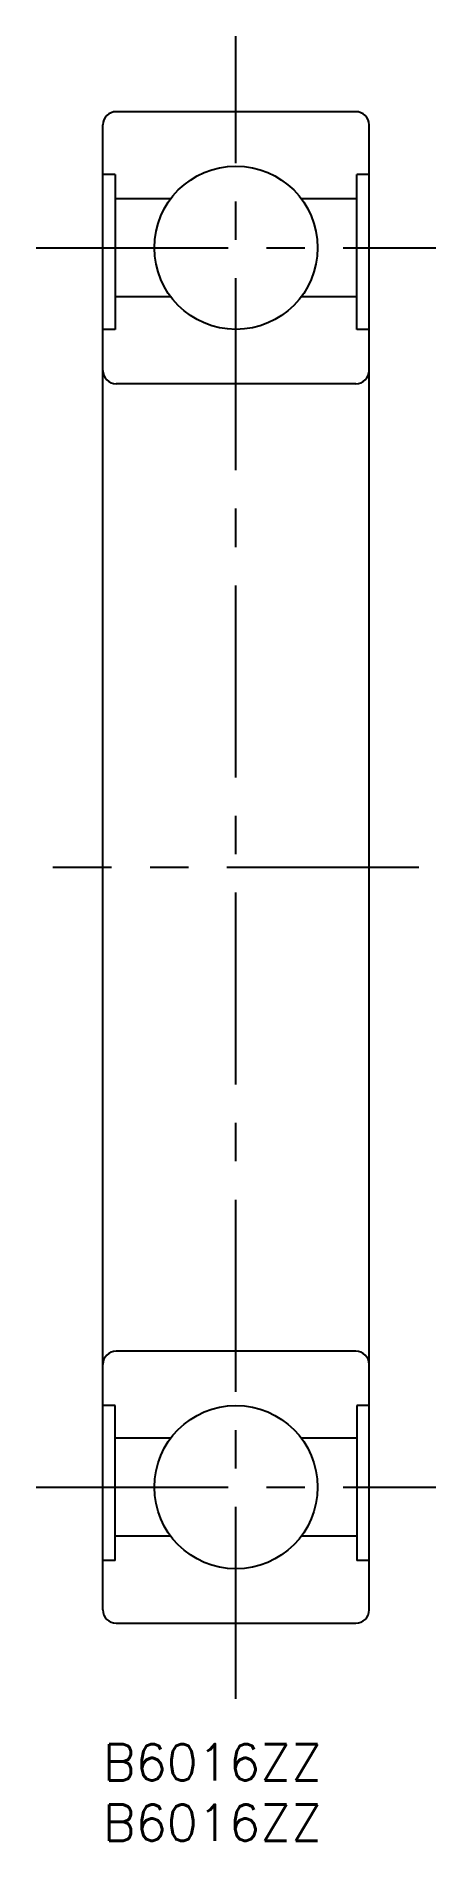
# Model space of a CAD drawing. Extents: x -6 to 28, y -8 to 141.
import ezdxf

# ---------------------------------------------------------------- set-up
doc = ezdxf.new("R2010")
doc.units = 0
doc.header["$LTSCALE"] = 0.5
doc.linetypes.add('CENTER', pattern=[50.8, 31.75, -6.35, 6.35, -6.35])
for name, color, linetype in [('MSM_CENTER', 1, 'CENTER'), ('MSM_CONTINUOUS', 7, 'CONTINUOUS'), ('MSM_PART_NUMBER', 7, 'CONTINUOUS')]:
    doc.layers.add(name, color=color, linetype=linetype)
doc.styles.get("Standard").update_dxf_attribs({"font": 'txt.shx', "height": 3, "bigfont": 'bigfont.shx'})

msp = doc.modelspace()

# ---------------------------------------------------------------- linework, layer by layer
at = {"layer": 'MSM_CENTER'}
for p, q in [((11, 3.75), (11, 141.25)), ((-5.53, 123.75), (27.53, 123.75)), ((26.12, 72.5), (-4.13, 72.5)), ((-5.53, 21.25), (27.53, 21.25))]:
    msp.add_line(p, q, dxfattribs=at)
at = {"layer": 'MSM_CONTINUOUS'}
for p, q in [((20.9, 135), (1.1, 135)), ((0, 11.1), (0, 133.9)), ((22, 11.1), (22, 133.9)), ((1.01, 129.8), (0, 129.8)), ((1.01, 129.8), (1.01, 117)), ((22, 129.8), (20.99, 129.8)), ((20.99, 117), (20.99, 129.8)), ((5.6, 127.8), (1.01, 127.8)), ((20.99, 127.8), (16.4, 127.8)), ((5.6, 119.7), (1.01, 119.7)), ((20.99, 119.7), (16.4, 119.7)), ((1.01, 117), (0, 117)), ((22, 117), (20.99, 117)), ((20.9, 112.5), (1.1, 112.5)), ((20.9, 32.5), (1.1, 32.5)), ((1.01, 28), (0, 28)), ((1.01, 15.2), (1.01, 28)), ((20.99, 28), (20.99, 15.2)), ((22, 28), (20.99, 28)), ((5.6, 25.3), (1.01, 25.3)), ((20.99, 25.3), (16.4, 25.3)), ((5.6, 17.2), (1.01, 17.2)), ((20.99, 17.2), (16.4, 17.2)), ((1.01, 15.2), (0, 15.2)), ((22, 15.2), (20.99, 15.2)), ((1.1, 10), (20.9, 10))]:
    msp.add_line(p, q, dxfattribs=at)
for centre in [(11, 123.75), (11, 21.25)]:
    msp.add_circle(centre, 6.75, dxfattribs=at)
for centre, start, end in [((1.1, 133.9), 90, 180), ((20.9, 133.9), 0, 90), ((1.1, 113.6), 180, 270), ((20.9, 113.6), 270, 0), ((1.1, 31.4), 90, 180), ((20.9, 31.4), 0, 90), ((1.1, 11.1), 180, 270), ((20.9, 11.1), 270, 0)]:
    msp.add_arc(centre, 1.1, start, end, dxfattribs=at)

# ---------------------------------------------------------------- texts
at = {"layer": 'MSM_PART_NUMBER'}
for p in [(0, -3), (0, -8)]:
    msp.add_text('B6016ZZ', height=3, dxfattribs=at).set_placement(p)

doc.saveas('drawing.dxf')
